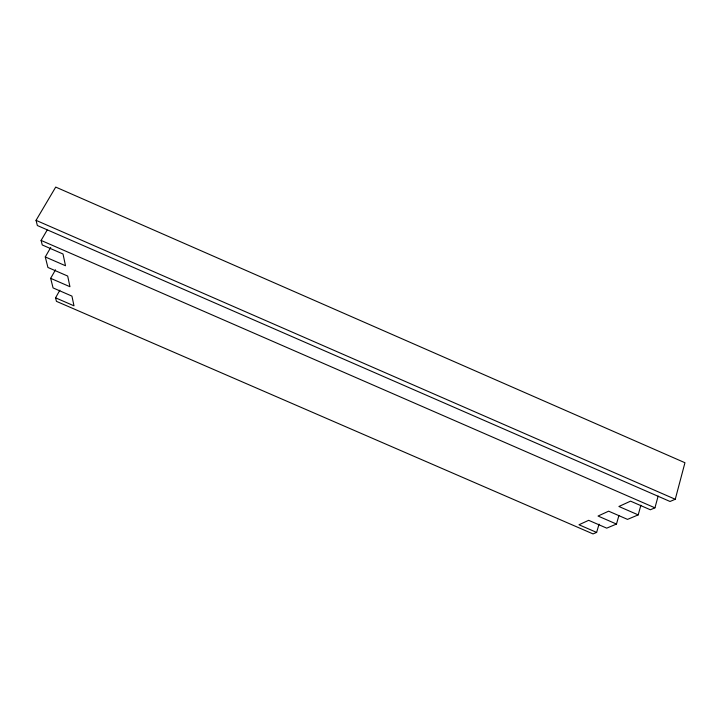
<?xml version="1.0" encoding="UTF-8"?>
<svg xmlns="http://www.w3.org/2000/svg" width="721" height="721" viewBox="0 0 721 721"><rect width="100%" height="100%" fill="white"/><g stroke="black" fill="none" stroke-linecap="round" stroke-linejoin="round"><path stroke-width="1.08" d="M675.262 499.265L684.95 462.729L55.715 187.081L36.05 220.338L37.357 225.52L670.025 501.474L675.262 499.265L36.05 220.338M640.897 505.223L638.202 514.884L618.897 506.484L630.56 501.149L650.351 509.765L654.938 507.827L658.156 496.03M599.052 524.149L596.627 532.413L578.981 524.762L588.669 520.319L606.721 528.151L616.473 524.05L618.933 515.443M596.627 532.413L593.05 533.919L56.445 301.342L55.562 297.827L59.87 290.175M55.562 297.827L73.993 305.821L71.938 296.106L53.066 287.913L50.659 278.333L55.517 269.798M50.659 278.333L69.946 286.715L67.684 276.053L47.919 267.464L45.27 256.937L50.722 247.492M45.27 256.937L65.503 265.743L63.015 253.999L42.251 244.96L41.106 240.426L47.135 230.098M638.202 514.884L627.522 519.39L608.641 511.18L598.033 516.038L616.473 524.05M41.106 240.426L654.938 507.827"/></g></svg>
